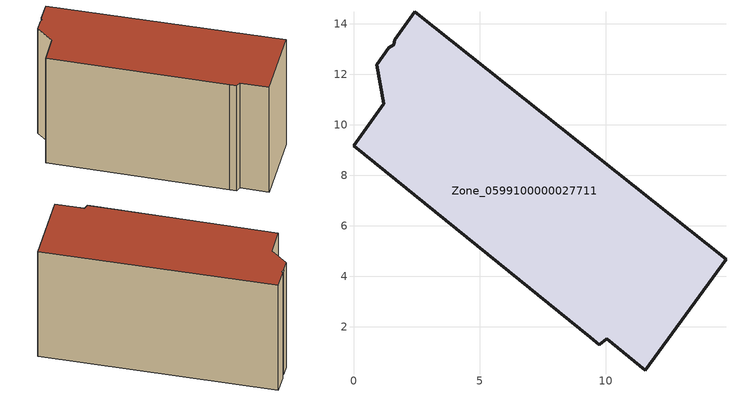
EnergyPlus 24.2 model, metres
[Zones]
Zone_0599100000027711
 floor ground (C_G): 9.38,1.57 0,9.16 1.2,10.83 0.92,12.38 1.4,13.04 1.6,13.18 1.64,13.37 2.44,14.47 14.76,4.67 11.55,0.28 10.03,1.52 9.73,1.29 z0
 wall outside (C_F): 11.55,0.28 14.76,4.67 2.44,14.47 1.64,13.37 1.6,13.18 1.4,13.04 0.92,12.38 1.2,10.83 0,9.16 9.38,1.57 9.73,1.29 10.03,1.52 11.55,0.28 z0:8.07
 roof outside (C_R): 1.6,13.18 1.4,13.04 0.92,12.38 1.2,10.83 0,9.16 9.38,1.57 9.73,1.29 10.03,1.52 11.55,0.28 14.76,4.67 2.44,14.47 1.64,13.37 z8.07
[BUILDING]
Pand.0599100000027711: North Axis=0; Terrain=City; Loads Convergence Tolerance Value=0.04; Temperature Convergence Tolerance Value=0.4; Solar Distribution=FullExterior; Maximum Number of Warmup Days=25; Minimum Number of Warmup Days=1
[Site:Location]
Rotterdam.The.Hague.AP_ZH_NLD Design_Conditions: Latitude=51.96; Longitude=4.45; Time Zone=1; Elevation=-4.5
[SITE:GROUNDTEMPERATURE:BUILDINGSURFACE]
18, 18, 18, 18, 18, 18, 18, 18, 18, 18, 18, 18
[MATERIAL] Thermal Absorptance=0.9; Solar Absorptance=0.7; Visible Absorptance=0.7
Name | Roughness | Thickness | Conductivity | Density | Specific Heat
G.TI.1946 | MediumSmooth | 0.15 | 1 | 540 | 1210
F.TI.1946 | Rough | 0.3 | 0.857143 | 1920 | 840
R.TI.1946 | MediumRough | 0.2 | 0.1 | 1500 | 1000
[CONSTRUCTION]
C_G: G.TI.1946
C_F: F.TI.1946
C_R: R.TI.1946
[ZONE]
Zone_0599100000027711: Type=1; Multiplier=1; Ceiling Height=Autocalculate; Volume=Autocalculate; Floor Area=autocalculate; Part of Total Floor Area=Yes
[ZONEINFILTRATION:DESIGNFLOWRATE]
Infil_Zone_0599100000027711: Zone or ZoneList or Space or SpaceList=Zone_0599100000027711; Schedule=AlwaysOn; Design Flow Rate Calculation Method=Flow/Area; Flow Rate per Floor Area=0.003; Constant Term Coefficient=1; Temperature Term Coefficient=0; Velocity Term Coefficient=0; Velocity Squared Term Coefficient=0
[HVACTEMPLATE:ZONE:IDEALLOADSAIRSYSTEM]
Zone_0599100000027711: Maximum Heating Supply Air Temperature=50; Minimum Cooling Supply Air Temperature=13; Maximum Heating Supply Air Humidity Ratio=0.0156; Minimum Cooling Supply Air Humidity Ratio=0.0077; Heating Limit=NoLimit; Cooling Limit=NoLimit; Dehumidification Control Type=ConstantSensibleHeatRatio; Cooling Sensible Heat Ratio=0.7; Dehumidification Setpoint=60; Humidification Control Type=None; Humidification Setpoint=30; Outdoor Air Method=None; Outdoor Air Flow Rate per Person=0.00944; Outdoor Air Flow Rate per Zone Floor Area=0; Outdoor Air Flow Rate per Zone=0; Demand Controlled Ventilation Type=None; Outdoor Air Economizer Type=NoEconomizer; Heat Recovery Type=None; Sensible Heat Recovery Effectiveness=0.7; Latent Heat Recovery Effectiveness=0.65
[ZONECONTROL:THERMOSTAT]
ThermostatControl_Zone_0599100000027711: Zone or ZoneList=Zone_0599100000027711; Control Type Schedule=DualSetpointControlType; Control 1=Thermostat_Zone_0599100000027711; Temperature Difference Between Cutout And Setpoint=0
[THERMOSTATSETPOINT:DUALSETPOINT]
Thermostat_Zone_0599100000027711: Heating Setpoint Temperature Schedule=HeatingSetpoint_Zone_0599100000027711; Cooling Setpoint Temperature Schedule=CoolingSetpoint_Zone_0599100000027711
[SCHEDULE:COMPACT]
HeatingSetpoint_Zone_0599100000027711: Through: 12/31, For: AllDays, Until: 24:00, 21
CoolingSetpoint_Zone_0599100000027711: Through: 12/31, For: AllDays, Until: 24:00, 24
DualSetpointControlType: Through: 12/31, For: AllDays, Until: 24:00, 4
AlwaysOn: Through: 12/31, For: AllDays, Until: 24:00, 1
